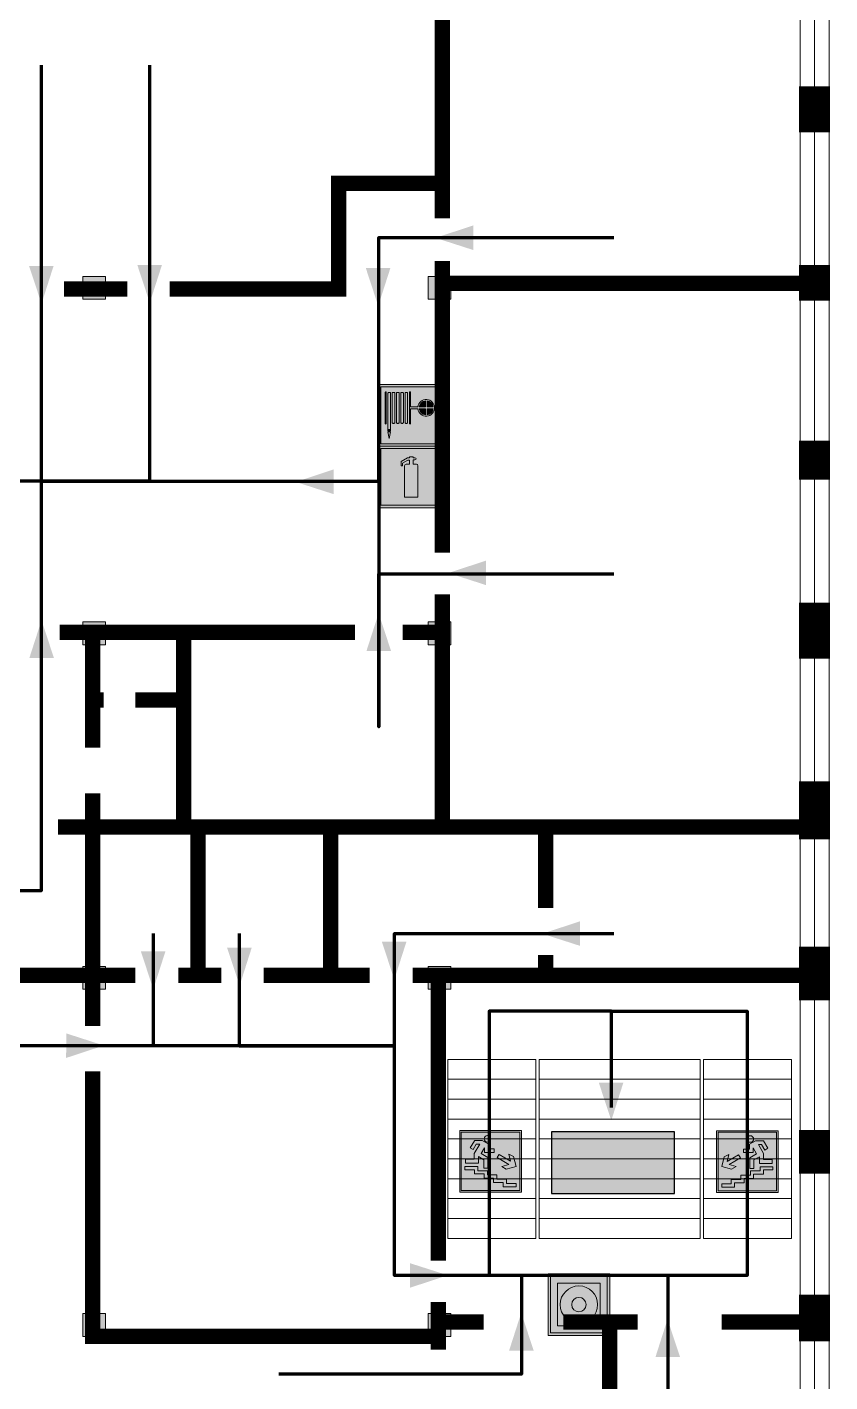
# Model space of a CAD drawing. Header units: millimetres. Extents: x 13810 to 67229, y 12374 to 21950.
# Drawn here: x 25675.9 to 25769.8, y 14251.6 to 14409.9 of the extents above; entities that cross this region are included whole.
import ezdxf

# ---------------------------------------------------------------- set-up
doc = ezdxf.new("R2010")
doc.units = ezdxf.units.MM
doc.layers.add('План_Штампы', color=7, linetype='Continuous')

# ---------------------------------------------------------------- blocks, each defined once
blk = doc.blocks.new('A$C54414219')
at = {"true_color": 0xffffff}
h = blk.add_hatch(color=7, dxfattribs=at)
h.paths.add_polyline_path([(2.39, -9.45), (2.39, -18.3), (11.23, -18.3), (11.23, -9.45)], flags=0)
h.paths.add_polyline_path([(10.71, -13.87, -1), (2.92, -13.87, -1)], flags=0)
h.paths.add_polyline_path([(8.3, -13.87, -1), (5.33, -13.87, -1)], flags=0)
h.paths.add_polyline_path([(0.41, -7.47), (0.41, -20.27), (13.21, -20.27), (13.21, -7.47)])
h.paths.add_polyline_path([(0.92, -19.77), (12.71, -19.77), (12.71, -7.98), (0.92, -7.98)], flags=16)
h.paths.add_polyline_path([(11.23, -9.45), (11.23, -18.3), (2.39, -18.3), (2.39, -9.45)], flags=0)
at = {"lineweight": 5}
h = blk.add_hatch(color=242, dxfattribs=at)
h.paths.add_polyline_path([(12.71, -7.98), (0.92, -7.98), (0.92, -19.77), (12.71, -19.77)])
h.paths.add_polyline_path([(11.23, -18.3), (2.39, -18.3), (2.39, -9.45), (11.23, -9.45)], flags=16)
h.paths.add_polyline_path([(10.71, -13.87, -1), (2.92, -13.87, -1)], flags=0)
h.paths.add_polyline_path([(8.3, -13.87, -1), (5.33, -13.87, -1)], flags=0)
at = {"true_color": 0xffffff}
h = blk.add_hatch(color=7, dxfattribs=at)
h.paths.add_polyline_path([(2.39, -9.45), (2.39, -18.3), (11.23, -18.3), (11.23, -9.45)])
h.paths.add_polyline_path([(10.71, -13.87, -1), (2.92, -13.87, -1)], flags=16)
h.paths.add_polyline_path([(8.3, -13.87, -1), (5.33, -13.87, -1)], flags=0)
at = {"lineweight": 5}
h = blk.add_hatch(color=242, dxfattribs=at)
h.paths.add_polyline_path([(2.92, -13.87, 1), (10.71, -13.87, 1)])
h.paths.add_polyline_path([(8.3, -13.87, -1), (5.33, -13.87, -1)], flags=16)
at = {"color": 242, "lineweight": 5}
for p, q in [((0.41, -20.27), (0.41, -7.47)), ((0.41, -7.47), (13.21, -7.47)), ((0.41, -7.47), (13.21, -7.47)), ((13.21, -20.27), (13.21, -7.47)), ((0.41, -20.27), (13.21, -20.27))]:
    blk.add_line(p, q, dxfattribs=at)
for points in [[(0.92, -7.98), (12.71, -7.98), (12.71, -19.77), (0.92, -19.77)], [(2.39, -9.45), (11.23, -9.45), (11.23, -18.3), (2.39, -18.3)]]:
    blk.add_lwpolyline(points, close=True, dxfattribs=at)
for radius in [3.89, 1.49]:
    blk.add_circle((6.81, -13.87), radius, dxfattribs=at)
blk = doc.blocks.new('A$C7B4425F7')
at = {"true_color": 0xffffff}
blk.add_hatch(color=7, dxfattribs=at).paths.add_polyline_path([(0, 0), (-16, 0), (-16, -8), (0, -8)])
h = blk.add_hatch(color=126)
h.paths.add_polyline_path([(-0.2, -0.2), (-15.8, -0.2), (-15.8, -7.8), (-0.2, -7.8)])
h.paths.add_polyline_path([(-11.76, -2.03), (-11.76, -3.66), (-11.17, -3.66, -0.568275), (-11.17, -6.18), (-12.58, -6.18), (-12.58, -2.03)], flags=16)
h.paths.add_polyline_path([(-13.33, -4.12, -0.495768), (-13.59, -6.18), (-15.03, -6.18), (-15.03, -2.03), (-13.59, -2.03, -0.487973)], flags=16)
h.paths.add_polyline_path([(-10.25, -2.03), (-9.48, -2.03), (-9.48, -6.18), (-10.25, -6.18)], flags=16)
h.paths.add_polyline_path([(-13.84, -3.69), (-14.24, -3.69), (-14.24, -3.03), (-13.9, -3.03, -0.692621)], flags=0)
h.paths.add_polyline_path([(-9.15, -2.03), (-8.4, -2.03), (-8.04, -3.07), (-7.68, -2.03), (-6.93, -2.03), (-7.64, -4.1), (-6.93, -6.18), (-7.68, -6.18), (-8.04, -5.14), (-8.4, -6.18), (-9.15, -6.18), (-8.44, -4.1)], flags=16)
h.paths.add_polyline_path([(-11.76, -4.46), (-11.42, -4.46, -0.692621), (-11.36, -5.12), (-11.76, -5.12)], flags=0)
h.paths.add_polyline_path([(-13.9, -5.2), (-14.24, -5.2), (-14.24, -4.55), (-13.84, -4.55, -0.708038)], flags=0)
edge = h.paths.add_edge_path(flags=16)
edge.add_ellipse((-5.51, -4.08), major_axis=(0, 2.05), ratio=0.586184, start_angle=0, end_angle=360)
edge = h.paths.add_edge_path(flags=0)
edge.add_ellipse((-5.51, -4.08), major_axis=(0, 1.14), ratio=0.454828, start_angle=0, end_angle=360)
h.paths.add_polyline_path([(-4.13, -4.96, 0.377264), (-3.48, -4.52, 0.0555), (-3.16, -2.03), (-1.66, -2.03), (-1.66, -4.96), (-0.96, -4.96), (-0.96, -7.01), (-1.75, -7.01), (-1.75, -6.18), (-3.3, -6.18), (-3.3, -7.02), (-4.13, -7.02)], flags=16)
h.paths.add_polyline_path([(-2.73, -2.91), (-2.28, -2.91), (-2.28, -4.96), (-3.05, -4.96, 0.079136)], flags=0)
at = {"color": 126}
blk.add_lwpolyline([(-16, -8), (0, -8), (0, 0), (-16, 0)], close=True, dxfattribs=at)
blk = doc.blocks.new('A$C3AD82952')
at = {"true_color": 0xf5f5ff}
h = blk.add_hatch(color=7, dxfattribs=at)
h.dxf.hatch_style = 1
h.paths.add_polyline_path([(8.21, 8.73, 0.414214), (7.89, 9.05), (7.22, 9.05), (7.22, 9.92), (7.59, 9.92, 1), (7.57, 10.36), (7.22, 10.36), (7.22, 10.6), (6.43, 10.6), (6.43, 10.36), (6.01, 10.36), (4.74, 9.59), (4.74, 8.69), (4.98, 8.73), (4.98, 9.26), (6.12, 9.91), (6.43, 9.91), (6.43, 9.05), (5.76, 9.05, 0.414214), (5.44, 8.73), (5.44, 2.2), (8.21, 2.2)], flags=0)
h.paths.add_polyline_path([(12.8, 12.8), (0, 12.8), (0, 0), (12.8, 0)])
h.paths.add_polyline_path([(0.51, 12.29), (12.29, 12.29), (12.29, 0.51), (0.51, 0.51)], flags=16)
h.paths.add_polyline_path([(4.74, 9.59), (6.01, 10.36), (6.43, 10.36), (6.43, 10.6), (7.22, 10.6), (7.22, 10.36), (7.59, 10.36, -0.94586), (7.59, 9.92), (7.22, 9.92), (7.22, 9.05), (7.89, 9.05, -0.414214), (8.21, 8.73), (8.21, 2.2), (5.44, 2.2), (5.44, 8.73, -0.414214), (5.76, 9.05), (6.43, 9.05), (6.43, 9.91), (6.12, 9.91), (4.98, 9.26), (4.98, 8.73), (4.74, 8.69)], flags=0)
h = blk.add_hatch(color=242)
h.dxf.hatch_style = 1
h.paths.add_polyline_path([(12.29, 12.29), (0.51, 12.29), (0.51, 0.51), (12.29, 0.51)])
h.paths.add_polyline_path([(4.74, 8.69), (4.74, 9.59), (6.01, 10.36), (6.43, 10.36), (6.43, 10.6), (7.22, 10.6), (7.22, 10.36), (7.59, 10.36, -0.94586), (7.59, 9.92), (7.22, 9.92), (7.22, 9.05), (7.89, 9.05, -0.414214), (8.21, 8.73), (8.21, 2.2), (5.44, 2.2), (5.44, 8.73, -0.414214), (5.76, 9.05), (6.43, 9.05), (6.43, 9.91), (6.12, 9.91), (4.98, 9.26), (4.98, 8.73)], flags=16)
h = blk.add_hatch(color=7, dxfattribs=at)
h.dxf.hatch_style = 1
h.paths.add_polyline_path([(8.21, 8.73, 0.414214), (7.89, 9.05), (7.22, 9.05), (7.22, 9.92), (7.59, 9.92, 1), (7.57, 10.36), (7.22, 10.36), (7.22, 10.6), (6.43, 10.6), (6.43, 10.36), (6.01, 10.36), (4.74, 9.59), (4.74, 8.69), (4.98, 8.73), (4.98, 9.26), (6.12, 9.91), (6.43, 9.91), (6.43, 9.05), (5.76, 9.05, 0.414214), (5.44, 8.73), (5.44, 2.2), (8.21, 2.2)])
at = {"color": 242, "lineweight": 5}
for p, q in [((0, 0), (0, 12.8)), ((0, 12.8), (12.8, 12.8)), ((12.8, 0), (12.8, 12.8)), ((6.01, 10.36), (4.74, 9.59)), ((4.74, 9.59), (4.74, 8.69)), ((4.74, 8.69), (4.98, 8.73)), ((4.98, 9.26), (6.12, 9.91)), ((4.98, 8.73), (4.98, 9.26)), ((5.44, 2.2), (5.44, 8.73)), ((5.76, 9.05), (6.43, 9.05)), ((6.01, 10.36), (6.43, 10.36)), ((6.12, 9.91), (6.43, 9.91)), ((7.22, 10.6), (6.43, 10.6)), ((6.43, 10.6), (6.43, 10.36)), ((6.43, 9.91), (6.43, 9.05)), ((7.22, 10.36), (7.22, 10.6)), ((7.59, 10.36), (7.22, 10.36)), ((7.22, 9.05), (7.22, 9.92)), ((7.59, 9.92), (7.22, 9.92)), ((7.89, 9.05), (7.22, 9.05)), ((8.21, 2.2), (8.21, 8.73)), ((0, 0), (12.8, 0)), ((5.44, 2.2), (8.21, 2.2))]:
    blk.add_line(p, q, dxfattribs=at)
blk.add_lwpolyline([(0.51, 12.29), (12.29, 12.29), (12.29, 0.51), (0.51, 0.51)], close=True, dxfattribs=at)
for centre, radius, start, end in [((5.76, 8.73), 0.32, 90, 180), ((7.58, 10.14), 0.223, 273.1875, 86.8125), ((7.89, 8.73), 0.32, 0, 90)]:
    blk.add_arc(centre, radius, start, end, dxfattribs=at)
blk = doc.blocks.new('A$C37112FD5')
at = {"true_color": 0xf5f5ff}
h = blk.add_hatch(color=7, dxfattribs=at)
h.dxf.hatch_style = 1
h.paths.add_polyline_path([(12.8, -7.4), (0, -7.4), (0, -20.2), (12.8, -20.2)])
h.paths.add_polyline_path([(12.29, -7.91), (12.29, -19.69), (0.51, -19.69), (0.51, -7.91)], flags=16)
h.paths.add_polyline_path([(4.98, -9.04, -0.42597), (5.17, -9.22), (5.17, -12.25), (5.17, -15.29, -0.432244), (4.98, -15.47), (4.83, -15.47, -0.42597), (4.64, -15.29), (4.64, -12.25), (4.64, -9.22, -0.432244), (4.83, -9.04)], flags=0)
h.paths.add_polyline_path([(4.28, -9.22), (4.28, -12.25), (4.28, -15.29, -0.432244), (4.09, -15.47), (3.94, -15.47, -0.42597), (3.75, -15.29), (3.75, -12.25), (3.75, -9.22, -0.432244), (3.94, -9.04), (4.09, -9.04, -0.42597)], flags=0)
h.paths.add_polyline_path([(5.72, -9.04), (5.87, -9.04, -0.42597), (6.06, -9.22), (6.06, -12.25), (6.06, -15.29, -0.432244), (5.87, -15.47), (5.72, -15.47, -0.42597), (5.53, -15.29), (5.53, -12.25), (5.53, -9.22, -0.432244)], flags=0)
h.paths.add_polyline_path([(6.42, -8.9), (6.5, -8.9, -0.42597), (6.69, -9.08), (6.69, -12.03), (8.21, -12.03, -15.824349), (8.21, -12.47), (6.69, -12.47), (6.69, -15.42, -0.432244), (6.5, -15.6), (6.42, -15.6)], flags=0)
h.paths.add_polyline_path([(3.39, -9.22), (3.39, -12.25), (3.39, -15.29, -0.432244), (3.2, -15.47), (3.05, -15.47, -0.42597), (2.85, -15.29), (2.85, -12.25), (2.85, -9.22, -0.432244), (3.05, -9.04), (3.2, -9.04, -0.42597)], flags=0)
h.paths.add_polyline_path([(2.5, -9.22), (2.5, -16.71), (1.96, -16.71), (1.96, -9.22, -0.432244), (2.15, -9.04), (2.31, -9.04, -0.42597)], flags=0)
h.paths.add_polyline_path([(1.61, -8.9), (1.61, -15.6), (1.57, -15.6, -0.42597), (1.37, -15.42), (1.37, -12.03), (1.37, -9.09, -0.432244), (1.57, -8.9)], flags=0)
h.paths.add_polyline_path([(9.76, -10.81), (9.76, -12.03), (8.49, -12.03, -0.336371)], flags=0)
h.paths.add_polyline_path([(8.49, -12.47), (9.76, -12.47), (9.76, -13.7, -0.336371)], flags=0)
h.paths.add_polyline_path([(10.11, -10.81, -0.336371), (11.38, -12.03), (10.11, -12.03)], flags=0)
h.paths.add_polyline_path([(10.11, -12.47), (11.38, -12.47, -0.336371), (10.11, -13.7)], flags=0)
h.paths.add_polyline_path([(2.5, -16.84), (2.5, -17.05), (1.97, -17.05), (1.97, -16.84)], flags=0)
h.paths.add_polyline_path([(2.5, -17.24, -0.033778), (2.24, -18.6, -0.033778), (1.97, -17.24)], flags=0)
h = blk.add_hatch(color=242)
h.dxf.hatch_style = 1
h.paths.add_polyline_path([(12.29, -7.91), (0.51, -7.91), (0.51, -19.69), (12.29, -19.69)])
h.paths.add_polyline_path([(6.42, -15.6), (6.42, -8.9), (6.5, -8.9, -0.42597), (6.69, -9.08), (6.69, -12.03), (8.21, -12.03, -15.824349), (8.21, -12.47), (6.69, -12.47), (6.69, -15.42, -0.432244), (6.5, -15.6)], flags=16)
h.paths.add_polyline_path([(5.87, -15.47), (5.72, -15.47, -0.42597), (5.53, -15.29), (5.53, -12.25), (5.53, -9.22, -0.432244), (5.72, -9.04), (5.87, -9.04, -0.42597), (6.06, -9.22), (6.06, -12.25), (6.06, -15.29, -0.432244)], flags=16)
h.paths.add_polyline_path([(4.98, -15.47), (4.83, -15.47, -0.42597), (4.64, -15.29), (4.64, -12.25), (4.64, -9.22, -0.432244), (4.83, -9.04), (4.98, -9.04, -0.42597), (5.17, -9.22), (5.17, -12.25), (5.17, -15.29, -0.432244)], flags=16)
h.paths.add_polyline_path([(4.09, -15.47), (3.94, -15.47, -0.42597), (3.75, -15.29), (3.75, -12.25), (3.75, -9.22, -0.432244), (3.94, -9.04), (4.09, -9.04, -0.42597), (4.28, -9.22), (4.28, -12.25), (4.28, -15.29, -0.432244)], flags=16)
h.paths.add_polyline_path([(3.2, -15.47), (3.05, -15.47, -0.42597), (2.85, -15.29), (2.85, -12.25), (2.85, -9.22, -0.432244), (3.05, -9.04), (3.2, -9.04, -0.42597), (3.39, -9.22), (3.39, -12.25), (3.39, -15.29, -0.432244)], flags=16)
h.paths.add_polyline_path([(2.5, -17.05), (1.97, -17.05), (1.97, -16.84), (2.5, -16.84)], flags=16)
h.paths.add_polyline_path([(2.5, -17.24, -0.033778), (2.24, -18.6, -0.033778), (1.97, -17.24)], flags=16)
h.paths.add_polyline_path([(2.5, -16.71), (1.96, -16.71), (1.96, -9.22, -0.432244), (2.15, -9.04), (2.31, -9.04, -0.42597), (2.5, -9.22)], flags=16)
h.paths.add_polyline_path([(1.61, -15.6), (1.57, -15.6, -0.42597), (1.37, -15.42), (1.37, -12.03), (1.37, -9.09, -0.432244), (1.57, -8.9), (1.61, -8.9)], flags=16)
h.paths.add_polyline_path([(8.49, -12.47), (9.76, -12.47), (9.76, -13.7, -0.336371)], flags=0)
h.paths.add_polyline_path([(10.11, -13.7), (10.11, -12.47), (11.38, -12.47, -0.336371)], flags=0)
h.paths.add_polyline_path([(8.49, -12.03, -0.336371), (9.76, -10.81), (9.76, -12.03)], flags=0)
h.paths.add_polyline_path([(10.11, -12.03), (10.11, -10.81, -0.336371), (11.38, -12.03)], flags=0)
h = blk.add_hatch(color=7, dxfattribs=at)
h.dxf.hatch_style = 1
h.paths.add_polyline_path([(1.61, -8.9), (1.57, -8.9, 0.432244), (1.37, -9.09), (1.37, -12.03), (1.37, -15.42, 0.42597), (1.57, -15.6), (1.61, -15.6)])
h.paths.add_polyline_path([(2.5, -9.22, 0.42597), (2.31, -9.04), (2.15, -9.04, 0.432244), (1.96, -9.22), (1.96, -16.71), (2.5, -16.71)])
h.paths.add_polyline_path([(2.5, -16.84), (1.97, -16.84), (1.97, -17.05), (2.5, -17.05)])
h.paths.add_polyline_path([(2.5, -17.24), (1.97, -17.24, 0.033778), (2.24, -18.6, 0.033778)])
h.paths.add_polyline_path([(3.39, -12.25), (3.39, -9.22, 0.42597), (3.2, -9.04), (3.05, -9.04, 0.432244), (2.85, -9.22), (2.85, -12.25), (2.85, -15.29, 0.42597), (3.05, -15.47), (3.2, -15.47, 0.432244), (3.39, -15.29)])
h.paths.add_polyline_path([(4.28, -12.25), (4.28, -9.22, 0.42597), (4.09, -9.04), (3.94, -9.04, 0.432244), (3.75, -9.22), (3.75, -12.25), (3.75, -15.29, 0.42597), (3.94, -15.47), (4.09, -15.47, 0.432244), (4.28, -15.29)])
h.paths.add_polyline_path([(5.17, -12.25), (5.17, -9.22, 0.42597), (4.98, -9.04), (4.83, -9.04, 0.432244), (4.64, -9.22), (4.64, -12.25), (4.64, -15.29, 0.42597), (4.83, -15.47), (4.98, -15.47, 0.432244), (5.17, -15.29)])
h.paths.add_polyline_path([(6.06, -12.25), (6.06, -9.22, 0.42597), (5.87, -9.04), (5.72, -9.04, 0.432244), (5.53, -9.22), (5.53, -12.25), (5.53, -15.29, 0.42597), (5.72, -15.47), (5.87, -15.47, 0.432244), (6.06, -15.29)])
h.paths.add_polyline_path([(6.69, -12.47), (8.21, -12.47, 15.824349), (8.21, -12.03), (6.69, -12.03), (6.69, -9.08, 0.42597), (6.5, -8.9), (6.42, -8.9), (6.42, -15.6), (6.5, -15.6, 0.432244), (6.69, -15.42)])
h.paths.add_polyline_path([(8.49, -12.47), (9.76, -12.47), (9.76, -13.7, -0.336371)], flags=16)
h.paths.add_polyline_path([(8.49, -12.03, -0.336371), (9.76, -10.81), (9.76, -12.03)], flags=16)
h.paths.add_polyline_path([(10.11, -12.47), (11.38, -12.47, -0.336371), (10.11, -13.7)], flags=16)
h.paths.add_polyline_path([(10.11, -12.03), (10.11, -10.81, -0.336371), (11.38, -12.03)], flags=16)
h = blk.add_hatch(color=242)
h.dxf.hatch_style = 1
h.paths.add_polyline_path([(9.76, -10.81, 0.336371), (8.49, -12.03), (9.76, -12.03)])
h.paths.add_polyline_path([(10.11, -10.81), (10.11, -12.03), (11.38, -12.03, 0.336371)])
h.paths.add_polyline_path([(11.38, -12.47), (10.11, -12.47), (10.11, -13.7, 0.336371)])
h.paths.add_polyline_path([(9.76, -12.47), (8.49, -12.47, 0.336371), (9.76, -13.7)])
at = {"color": 242, "lineweight": 5}
for p, q in [((0, -20.2), (0, -7.4)), ((0, -7.4), (12.8, -7.4)), ((12.8, -20.2), (12.8, -7.4)), ((1.37, -12.03), (1.37, -9.08)), ((1.57, -8.9), (1.61, -8.9)), ((1.61, -8.9), (1.61, -15.6)), ((1.96, -16.71), (1.96, -9.22)), ((2.15, -9.04), (2.31, -9.04)), ((2.5, -16.71), (2.5, -9.22)), ((2.85, -12.25), (2.85, -9.22)), ((3.05, -9.04), (3.2, -9.04)), ((3.39, -12.25), (3.39, -9.22)), ((3.75, -12.25), (3.75, -9.22)), ((3.94, -9.04), (4.09, -9.04)), ((4.28, -12.25), (4.28, -9.22)), ((4.64, -12.25), (4.64, -9.22)), ((4.83, -9.04), (4.98, -9.04)), ((5.17, -12.25), (5.17, -9.22)), ((5.53, -12.25), (5.53, -9.22)), ((5.72, -9.04), (5.87, -9.04)), ((6.06, -12.25), (6.06, -9.22)), ((6.42, -8.9), (6.42, -15.6)), ((6.5, -8.9), (6.42, -8.9)), ((6.69, -12.03), (6.69, -9.08)), ((9.76, -10.81), (9.76, -12.03)), ((10.11, -10.81), (10.11, -12.03)), ((1.37, -12.03), (1.37, -15.42)), ((2.85, -12.25), (2.85, -15.29)), ((3.39, -12.25), (3.39, -15.29)), ((3.75, -12.25), (3.75, -15.29)), ((4.28, -12.25), (4.28, -15.29)), ((4.64, -12.25), (4.64, -15.29)), ((5.17, -12.25), (5.17, -15.29)), ((5.53, -12.25), (5.53, -15.29)), ((6.06, -12.25), (6.06, -15.29)), ((8.21, -12.03), (6.69, -12.03)), ((8.21, -12.47), (6.69, -12.47)), ((6.69, -12.47), (6.69, -15.42)), ((9.76, -12.03), (8.49, -12.03)), ((9.76, -12.47), (8.49, -12.47)), ((9.76, -12.47), (9.76, -13.7)), ((11.38, -12.03), (10.11, -12.03)), ((11.38, -12.47), (10.11, -12.47)), ((10.11, -12.47), (10.11, -13.7)), ((1.57, -15.6), (1.61, -15.6)), ((1.96, -16.71), (2.5, -16.71)), ((1.97, -16.84), (2.5, -16.84)), ((1.97, -17.05), (1.97, -16.84)), ((2.5, -16.84), (2.5, -17.05)), ((3.05, -15.47), (3.2, -15.47)), ((3.94, -15.47), (4.09, -15.47)), ((4.83, -15.47), (4.98, -15.47)), ((5.72, -15.47), (5.87, -15.47)), ((6.42, -15.6), (6.5, -15.6)), ((2.5, -17.05), (1.97, -17.05)), ((1.97, -17.24), (2.5, -17.24)), ((0, -20.2), (12.8, -20.2))]:
    blk.add_line(p, q, dxfattribs=at)
blk.add_lwpolyline([(0.51, -7.91), (12.29, -7.91), (12.29, -19.69), (0.51, -19.69)], close=True, dxfattribs=at)
for centre, radius, start, end in [((1.56, -9.09), 0.182, 87.1027, 180.6071), ((2.15, -9.22), 0.182, 87.1027, 180.6071), ((2.32, -9.22), 0.182, 359.3929, 92.8973), ((3.04, -9.22), 0.182, 87.1027, 180.6071), ((3.21, -9.22), 0.182, 359.3929, 92.8973), ((3.93, -9.22), 0.182, 87.1027, 180.6071), ((4.1, -9.22), 0.182, 359.3929, 92.8973), ((4.82, -9.22), 0.182, 87.1027, 180.6071), ((4.99, -9.22), 0.182, 359.3929, 92.8973), ((5.71, -9.22), 0.182, 87.1027, 180.6071), ((5.88, -9.22), 0.182, 359.3929, 92.8973), ((6.51, -9.09), 0.182, 359.3929, 92.8973), ((9.93, -12.25), 1.74, 187.2319, 172.7681), ((9.93, -12.25), 1.46, 96.9927, 171.3585), ((9.93, -12.25), 1.46, 8.6415, 83.0073), ((9.93, -12.25), 1.46, 188.6415, 263.0073), ((9.93, -12.25), 1.46, 276.9927, 351.3585), ((1.56, -15.42), 0.182, 179.3929, 272.8973), ((3.04, -15.29), 0.182, 179.3929, 272.8973), ((3.21, -15.29), 0.182, 267.1027, 0.6071), ((3.93, -15.29), 0.182, 179.3929, 272.8973), ((4.1, -15.29), 0.182, 267.1027, 0.6071), ((4.82, -15.29), 0.182, 179.3929, 272.8973), ((4.99, -15.29), 0.182, 267.1027, 0.6071), ((5.71, -15.29), 0.182, 179.3929, 272.8973), ((5.88, -15.29), 0.182, 267.1027, 0.6071), ((6.51, -15.42), 0.182, 267.1027, 0.6071), ((12.17, -15.98), 10.27, 187.041, 194.7793), ((-7.7, -15.98), 10.27, 345.2207, 352.959)]:
    blk.add_arc(centre, radius, start, end, dxfattribs=at)
blk = doc.blocks.new('вниз')
at = {"lineweight": 0, "true_color": 0xffffff}
h = blk.add_hatch(color=7, dxfattribs=at)
h.dxf.hatch_style = 1
h.paths.add_polyline_path([(40994.51, -4472.22), (40986.51, -4472.22), (40986.51, -4480.22), (40994.51, -4480.22)])
h.paths.add_polyline_path([(40994.31, -4472.42), (40994.31, -4480.01), (40986.71, -4480.01), (40986.71, -4472.42)], flags=16)
h.paths.add_polyline_path([(40988.43, -4473.53), (40989.43, -4473.53), (40990.19, -4473.96), (40990.19, -4474.6), (40991, -4474.6), (40991, -4475.06), (40989.73, -4475.06), (40989.73, -4474.46), (40989.3, -4475.18), (40990.17, -4475.7), (40990.17, -4477.11), (40989.63, -4477.11), (40989.63, -4476.01), (40988.94, -4475.59), (40988.94, -4476.46), (40988.94, -4476.46), (40987.47, -4476.46), (40987.26, -4476.46), (40987.26, -4475.92), (40988.4, -4475.92), (40988.4, -4475.2), (40989.1, -4473.99), (40988.66, -4473.99), (40988.24, -4474.7), (40987.86, -4474.47), (40988.41, -4473.56)], flags=0)
h.paths.add_polyline_path([(40990.55, -4473.29, -1), (40989.69, -4473.29, -1)], flags=0)
h.paths.add_polyline_path([(40988.85, -4476.89), (40988.85, -4477.43), (40990.1, -4477.43), (40990.1, -4477.99), (40991.34, -4477.99), (40991.34, -4478.54), (40992.59, -4478.54), (40992.59, -4479.09), (40993.83, -4479.09), (40993.83, -4479.52), (40992.17, -4479.52), (40992.17, -4478.97), (40990.91, -4478.97), (40990.91, -4478.41), (40989.68, -4478.41), (40989.68, -4477.86), (40988.43, -4477.86), (40988.43, -4477.31), (40987.6, -4477.31), (40987.18, -4477.31), (40987.18, -4476.89)], flags=0)
h.paths.add_polyline_path([(40991.61, -4475.33), (40993.12, -4476.2), (40992.9, -4475.27), (40993.48, -4475.6), (40993.83, -4476.88), (40992.56, -4477.22), (40991.97, -4476.88), (40992.9, -4476.61), (40991.38, -4475.74), (40991.58, -4475.39)], flags=0)
h.paths.add_polyline_path([(40990.19, -4473.96), (40989.43, -4473.53), (40988.43, -4473.53), (40988.41, -4473.56), (40987.86, -4474.47), (40988.24, -4474.7), (40988.66, -4473.99), (40989.1, -4473.99), (40988.4, -4475.2), (40988.4, -4475.92), (40987.26, -4475.92), (40987.26, -4476.46), (40987.47, -4476.46), (40988.94, -4476.46), (40988.94, -4476.27), (40988.94, -4475.59), (40989.63, -4476.01), (40989.63, -4477.11), (40990.17, -4477.11), (40990.17, -4475.7), (40989.3, -4475.18), (40989.73, -4474.46), (40989.73, -4475.06), (40991, -4475.06), (40991, -4474.6), (40990.19, -4474.6)], flags=0)
h.paths.add_polyline_path([(40990.55, -4473.29, 1), (40989.69, -4473.29, 1)], flags=0)
h.paths.add_polyline_path([(40991.61, -4475.33), (40991.58, -4475.39), (40991.38, -4475.74), (40992.9, -4476.61), (40991.97, -4476.88), (40992.56, -4477.22), (40993.83, -4476.88), (40993.48, -4475.6), (40992.9, -4475.27), (40993.12, -4476.2)], flags=0)
h.paths.add_polyline_path([(40990.1, -4477.43), (40988.85, -4477.43), (40988.85, -4476.89), (40987.18, -4476.89), (40987.18, -4477.31), (40987.6, -4477.31), (40988.43, -4477.31), (40988.43, -4477.86), (40989.68, -4477.86), (40989.68, -4478.41), (40990.91, -4478.41), (40990.91, -4478.97), (40992.17, -4478.97), (40992.17, -4479.52), (40993.83, -4479.52), (40993.83, -4479.09), (40992.59, -4479.09), (40992.59, -4478.54), (40991.34, -4478.54), (40991.34, -4477.99), (40990.1, -4477.99)], flags=0)
at = {"lineweight": 0}
h = blk.add_hatch(color=126, dxfattribs=at)
h.dxf.hatch_style = 1
h.paths.add_polyline_path([(40994.31, -4472.42), (40986.71, -4472.42), (40986.71, -4480.01), (40994.31, -4480.01)])
h.paths.add_polyline_path([(40988.43, -4473.53), (40989.43, -4473.53), (40990.19, -4473.96), (40990.19, -4474.6), (40991, -4474.6), (40991, -4475.06), (40989.73, -4475.06), (40989.73, -4474.46), (40989.3, -4475.18), (40990.17, -4475.7), (40990.17, -4477.11), (40989.63, -4477.11), (40989.63, -4476.01), (40988.94, -4475.59), (40988.94, -4476.46), (40988.94, -4476.46), (40987.47, -4476.46), (40987.26, -4476.46), (40987.26, -4475.92), (40988.4, -4475.92), (40988.4, -4475.2), (40989.1, -4473.99), (40988.66, -4473.99), (40988.24, -4474.7), (40987.86, -4474.47), (40988.41, -4473.56)], flags=16)
h.paths.add_polyline_path([(40990.55, -4473.29, -1), (40989.69, -4473.29, -1)], flags=16)
h.paths.add_polyline_path([(40988.85, -4476.89), (40988.85, -4477.43), (40990.1, -4477.43), (40990.1, -4477.99), (40991.34, -4477.99), (40991.34, -4478.54), (40992.59, -4478.54), (40992.59, -4479.09), (40993.83, -4479.09), (40993.83, -4479.52), (40992.17, -4479.52), (40992.17, -4478.97), (40990.91, -4478.97), (40990.91, -4478.41), (40989.68, -4478.41), (40989.68, -4477.86), (40988.43, -4477.86), (40988.43, -4477.31), (40987.6, -4477.31), (40987.18, -4477.31), (40987.18, -4476.89)], flags=16)
h.paths.add_polyline_path([(40991.61, -4475.33), (40993.12, -4476.2), (40992.9, -4475.27), (40993.48, -4475.6), (40993.83, -4476.88), (40992.56, -4477.22), (40991.97, -4476.88), (40992.9, -4476.61), (40991.38, -4475.74), (40991.58, -4475.39)], flags=16)
at = {"lineweight": 0, "true_color": 0xffffff}
h = blk.add_hatch(color=7, dxfattribs=at)
h.dxf.hatch_style = 1
h.paths.add_polyline_path([(40989.73, -4474.46), (40989.73, -4475.06), (40991, -4475.06), (40991, -4474.6), (40990.19, -4474.6), (40990.19, -4473.96), (40989.43, -4473.53), (40988.43, -4473.53), (40988.41, -4473.56), (40987.86, -4474.47), (40988.24, -4474.7), (40988.66, -4473.99), (40989.1, -4473.99), (40988.4, -4475.2), (40988.4, -4475.92), (40987.26, -4475.92), (40987.26, -4476.46), (40987.47, -4476.46), (40988.94, -4476.46), (40988.94, -4475.59), (40989.63, -4476.01), (40989.63, -4477.11), (40990.17, -4477.11), (40990.17, -4475.7), (40989.3, -4475.18)])
h.paths.add_polyline_path([(40989.69, -4473.29, 1), (40990.55, -4473.29, 1)])
h.paths.add_polyline_path([(40991.61, -4475.33), (40991.58, -4475.39), (40991.38, -4475.74), (40992.9, -4476.61), (40991.97, -4476.88), (40992.56, -4477.22), (40993.83, -4476.88), (40993.48, -4475.6), (40992.9, -4475.27), (40993.12, -4476.2)])
h.paths.add_polyline_path([(40990.1, -4477.43), (40988.85, -4477.43), (40988.85, -4476.89), (40987.18, -4476.89), (40987.18, -4477.31), (40987.6, -4477.31), (40988.43, -4477.31), (40988.43, -4477.86), (40989.68, -4477.86), (40989.68, -4478.41), (40990.91, -4478.41), (40990.91, -4478.97), (40992.17, -4478.97), (40992.17, -4479.52), (40993.83, -4479.52), (40993.83, -4479.09), (40992.59, -4479.09), (40992.59, -4478.54), (40991.34, -4478.54), (40991.34, -4477.99), (40990.1, -4477.99)])
at = {"color": 126, "lineweight": 0}
for points in [[(40986.51, -4472.22), (40994.51, -4472.22), (40994.51, -4480.22), (40986.51, -4480.22)], [(40986.71, -4472.42), (40994.31, -4472.42), (40994.31, -4480.01), (40986.71, -4480.01)]]:
    blk.add_lwpolyline(points, close=True, dxfattribs=at)
for points in [[(40987.47, -4476.46), (40987.26, -4476.46), (40987.26, -4475.92), (40988.4, -4475.92), (40988.4, -4475.2), (40989.1, -4473.99), (40988.66, -4473.99), (40988.24, -4474.7), (40987.86, -4474.47), (40988.41, -4473.56), (40988.43, -4473.53), (40989.43, -4473.53), (40990.19, -4473.96), (40990.19, -4474.6), (40991, -4474.6), (40991, -4475.06), (40989.73, -4475.06), (40989.73, -4474.46), (40989.3, -4475.18), (40990.17, -4475.7), (40990.17, -4477.11), (40989.63, -4477.11), (40989.63, -4476.01), (40988.94, -4475.59), (40988.94, -4476.46)], [(40991.58, -4475.39), (40991.38, -4475.74), (40992.9, -4476.61), (40991.97, -4476.88), (40992.56, -4477.22), (40993.83, -4476.88), (40993.48, -4475.6), (40992.9, -4475.27), (40993.12, -4476.2), (40991.61, -4475.33), (40991.58, -4475.39)], [(40987.6, -4477.31), (40987.18, -4477.31), (40987.18, -4476.89), (40988.85, -4476.89), (40988.85, -4477.43), (40990.1, -4477.43), (40990.1, -4477.99), (40991.34, -4477.99), (40991.34, -4478.54), (40992.59, -4478.54), (40992.59, -4479.09), (40993.83, -4479.09), (40993.83, -4479.52), (40992.17, -4479.52), (40992.17, -4478.97), (40990.91, -4478.97), (40990.91, -4478.41), (40989.68, -4478.41), (40989.68, -4477.86), (40988.43, -4477.86), (40988.43, -4477.31), (40987.6, -4477.31)], [(40987.47, -4476.46), (40988.94, -4476.46), (40988.94, -4476.27)]]:
    blk.add_lwpolyline(points, dxfattribs=at)
blk.add_circle((40990.12, -4473.29), 0.432, dxfattribs=at)
blk = doc.blocks.new('вниз 3')
at = {"lineweight": 0, "true_color": 0xffffff}
h = blk.add_hatch(color=7, dxfattribs=at)
h.dxf.hatch_style = 1
h.paths.add_polyline_path([(40997.5, -4475.69), (40997.25, -4475.28), (40995.76, -4476.15), (40995.97, -4475.23), (40995.39, -4475.56), (40995.05, -4476.83), (40996.33, -4477.17), (40996.91, -4476.83), (40996, -4476.55)], flags=0)
h.paths.add_polyline_path([(40999.81, -4473.95), (41000.22, -4473.95), (41000.64, -4474.67), (41001.03, -4474.43), (41000.46, -4473.49), (41000.42, -4473.49), (40999.43, -4473.49), (40998.68, -4473.92), (40998.68, -4474.57), (40997.88, -4474.57), (40997.88, -4475), (40999.14, -4475), (40999.14, -4474.43), (40999.14, -4474.38), (40999.59, -4475.15), (40998.72, -4475.67), (40998.72, -4477.06), (40999.24, -4477.06), (40999.24, -4475.96), (40999.95, -4475.56), (40999.95, -4476.43), (41001.61, -4476.43), (41001.61, -4475.88), (41000.47, -4475.88), (41000.47, -4475.12)], flags=0)
h.paths.add_polyline_path([(40999.2, -4473.24, 1), (40998.35, -4473.24, 1)], flags=0)
h.paths.add_polyline_path([(41000.46, -4477.26), (41001.69, -4477.26), (41001.69, -4476.84), (41000.03, -4476.84), (41000.03, -4477.39), (40998.78, -4477.39), (40998.78, -4477.95), (40997.53, -4477.95), (40997.53, -4478.5), (40996.29, -4478.5), (40996.29, -4479.06), (40995.05, -4479.06), (40995.05, -4479.48), (40995.29, -4479.48), (40996.72, -4479.48), (40996.72, -4478.92), (40997.97, -4478.92), (40997.97, -4478.36), (40999.2, -4478.36), (40999.2, -4477.81), (41000.46, -4477.81)], flags=0)
h.paths.add_polyline_path([(41002.37, -4472.17), (40994.37, -4472.17), (40994.37, -4480.17), (41002.37, -4480.17)])
h.paths.add_polyline_path([(41002.16, -4479.96), (40994.57, -4479.96), (40994.57, -4472.37), (41002.16, -4472.37)], flags=16)
h.paths.add_polyline_path([(41001.61, -4475.88), (41001.61, -4476.43), (40999.95, -4476.43), (40999.95, -4475.56), (40999.24, -4475.96), (40999.24, -4477.06), (40998.72, -4477.06), (40998.72, -4475.67), (40999.59, -4475.15), (40999.14, -4474.38), (40999.14, -4474.43), (40999.14, -4475), (40997.88, -4475), (40997.88, -4474.57), (40998.68, -4474.57), (40998.68, -4473.92), (40999.43, -4473.49), (41000.42, -4473.49), (41000.46, -4473.49), (41001.03, -4474.43), (41000.64, -4474.67), (41000.22, -4473.95), (40999.81, -4473.95), (41000.47, -4475.12), (41000.47, -4475.88)], flags=0)
h.paths.add_polyline_path([(41001.69, -4476.84), (41001.69, -4477.26), (41000.46, -4477.26), (41000.46, -4477.81), (40999.2, -4477.81), (40999.2, -4478.36), (40997.97, -4478.36), (40997.97, -4478.92), (40996.72, -4478.92), (40996.72, -4479.48), (40995.05, -4479.48), (40995.05, -4479.06), (40996.29, -4479.06), (40996.29, -4478.5), (40997.53, -4478.5), (40997.53, -4477.95), (40998.78, -4477.95), (40998.78, -4477.39), (41000.03, -4477.39), (41000.03, -4476.84)], flags=0)
h.paths.add_polyline_path([(40998.35, -4473.24, -1), (40999.2, -4473.24, -1)], flags=0)
h.paths.add_polyline_path([(40997.5, -4475.69), (40996, -4476.55), (40996.91, -4476.83), (40996.33, -4477.17), (40995.05, -4476.83), (40995.39, -4475.56), (40995.97, -4475.23), (40995.76, -4476.15), (40997.25, -4475.28)], flags=0)
at = {"lineweight": 0}
h = blk.add_hatch(color=126, dxfattribs=at)
h.dxf.hatch_style = 1
h.paths.add_polyline_path([(41002.16, -4472.37), (40994.57, -4472.37), (40994.57, -4479.96), (41002.16, -4479.96)])
h.paths.add_polyline_path([(40995.97, -4475.23), (40995.76, -4476.15), (40997.25, -4475.28), (40997.5, -4475.69), (40996, -4476.55), (40996.91, -4476.83), (40996.33, -4477.17), (40995.05, -4476.83), (40995.39, -4475.56)], flags=16)
h.paths.add_polyline_path([(40997.88, -4474.57), (40998.68, -4474.57), (40998.68, -4473.92), (40999.43, -4473.49), (41000.42, -4473.49), (41000.46, -4473.49), (41001.03, -4474.43), (41000.64, -4474.67), (41000.22, -4473.95), (40999.81, -4473.95), (41000.47, -4475.12), (41000.47, -4475.88), (41001.61, -4475.88), (41001.61, -4476.43), (40999.95, -4476.43), (40999.95, -4475.56), (40999.24, -4475.96), (40999.24, -4477.06), (40998.72, -4477.06), (40998.72, -4475.67), (40999.59, -4475.15), (40999.14, -4474.38), (40999.14, -4474.43), (40999.14, -4475), (40997.88, -4475)], flags=16)
h.paths.add_polyline_path([(40998.35, -4473.24, -1), (40999.2, -4473.24, -1)], flags=16)
h.paths.add_polyline_path([(40997.53, -4477.95), (40998.78, -4477.95), (40998.78, -4477.39), (41000.03, -4477.39), (41000.03, -4476.84), (41001.69, -4476.84), (41001.69, -4477.26), (41000.46, -4477.26), (41000.46, -4477.81), (40999.2, -4477.81), (40999.2, -4478.36), (40997.97, -4478.36), (40997.97, -4478.92), (40996.72, -4478.92), (40996.72, -4479.48), (40995.05, -4479.48), (40995.05, -4479.06), (40996.29, -4479.06), (40996.29, -4478.5), (40997.53, -4478.5)], flags=16)
at = {"lineweight": 0, "true_color": 0xffffff}
h = blk.add_hatch(color=7, dxfattribs=at)
h.dxf.hatch_style = 1
h.paths.add_polyline_path([(40999.2, -4473.24, 1), (40998.35, -4473.24, 1)])
h.paths.add_polyline_path([(40999.81, -4473.95), (41000.22, -4473.95), (41000.64, -4474.67), (41001.03, -4474.43), (41000.46, -4473.49), (41000.42, -4473.49), (40999.43, -4473.49), (40998.68, -4473.92), (40998.68, -4474.57), (40997.88, -4474.57), (40997.88, -4475), (40999.14, -4475), (40999.14, -4474.43), (40999.14, -4474.38), (40999.59, -4475.15), (40998.72, -4475.67), (40998.72, -4477.06), (40999.24, -4477.06), (40999.24, -4475.96), (40999.95, -4475.56), (40999.95, -4476.43), (41001.61, -4476.43), (41001.61, -4475.88), (41000.47, -4475.88), (41000.47, -4475.12)])
h.paths.add_polyline_path([(40999.2, -4477.81), (41000.46, -4477.81), (41000.46, -4477.26), (41001.69, -4477.26), (41001.69, -4476.84), (41000.03, -4476.84), (41000.03, -4477.39), (40998.78, -4477.39), (40998.78, -4477.95), (40997.53, -4477.95), (40997.53, -4478.5), (40996.29, -4478.5), (40996.29, -4479.06), (40995.05, -4479.06), (40995.05, -4479.48), (40995.29, -4479.48), (40996.72, -4479.48), (40996.72, -4478.92), (40997.97, -4478.92), (40997.97, -4478.36), (40999.2, -4478.36)])
h.paths.add_polyline_path([(40997.5, -4475.69), (40997.25, -4475.28), (40995.76, -4476.15), (40995.97, -4475.23), (40995.39, -4475.56), (40995.05, -4476.83), (40996.33, -4477.17), (40996.91, -4476.83), (40996, -4476.55)])
at = {"color": 126, "lineweight": 0}
for points in [[(40994.37, -4472.17), (41002.37, -4472.17), (41002.37, -4480.17), (40994.37, -4480.17)], [(40994.57, -4472.37), (41002.16, -4472.37), (41002.16, -4479.96), (40994.57, -4479.96)]]:
    blk.add_lwpolyline(points, close=True, dxfattribs=at)
for points in [[(40999.14, -4474.43), (40999.14, -4475), (40997.88, -4475), (40997.88, -4474.57), (40998.68, -4474.57), (40998.68, -4473.92), (40999.43, -4473.49), (41000.42, -4473.49), (41000.46, -4473.49), (41001.03, -4474.43), (41000.64, -4474.67), (41000.22, -4473.95), (40999.81, -4473.95), (41000.47, -4475.12), (41000.47, -4475.88), (41001.61, -4475.88), (41001.61, -4476.43), (40999.95, -4476.43), (40999.95, -4475.56), (40999.24, -4475.96), (40999.24, -4477.06), (40998.72, -4477.06), (40998.72, -4475.67), (40999.59, -4475.15), (40999.14, -4474.38), (40999.14, -4474.43)], [(40995.05, -4476.83), (40995.39, -4475.56), (40995.97, -4475.23), (40995.76, -4476.15), (40997.25, -4475.28), (40997.5, -4475.69), (40996, -4476.55), (40996.91, -4476.83), (40996.33, -4477.17), (40995.05, -4476.83)], [(40995.29, -4479.48), (40995.05, -4479.48), (40995.05, -4479.06), (40996.29, -4479.06), (40996.29, -4478.5), (40997.53, -4478.5), (40997.53, -4477.95), (40998.78, -4477.95), (40998.78, -4477.39), (41000.03, -4477.39), (41000.03, -4476.84), (41001.69, -4476.84), (41001.69, -4477.26), (41000.46, -4477.26), (41000.46, -4477.81), (40999.2, -4477.81), (40999.2, -4478.36), (40997.97, -4478.36), (40997.97, -4478.92), (40996.72, -4478.92), (40996.72, -4479.48), (40995.05, -4479.48)]]:
    blk.add_lwpolyline(points, dxfattribs=at)
blk.add_circle((40998.77, -4473.24), 0.426, dxfattribs=at)

msp = doc.modelspace()

# ---------------------------------------------------------------- hatches: boundary and pattern name
at = {"lineweight": 0}
h = msp.add_hatch(color=256, dxfattribs=at)
h.dxf.hatch_style = 1
h.paths.add_polyline_path([(25682.4, 14380.77), (25682.4, 14378.1), (25685.06, 14378.1), (25685.06, 14380.77)])
h = msp.add_hatch(color=256, dxfattribs=at)
h.dxf.hatch_style = 1
h.paths.add_polyline_path([(25722.79, 14380.77), (25722.79, 14378.1), (25725.46, 14378.1), (25725.46, 14380.77)])
h = msp.add_hatch(color=256, dxfattribs=at)
h.dxf.hatch_style = 1
h.paths.add_polyline_path([(25682.4, 14340.4), (25682.4, 14337.73), (25685.06, 14337.73), (25685.06, 14340.4)])
h = msp.add_hatch(color=256, dxfattribs=at)
h.dxf.hatch_style = 1
h.paths.add_polyline_path([(25722.79, 14340.4), (25722.79, 14337.73), (25725.46, 14337.73), (25725.46, 14340.4)])
h = msp.add_hatch(color=256, dxfattribs=at)
h.dxf.hatch_style = 1
h.paths.add_polyline_path([(25682.4, 14300.12), (25682.4, 14297.45), (25685.06, 14297.45), (25685.06, 14300.12)])
h = msp.add_hatch(color=256, dxfattribs=at)
h.dxf.hatch_style = 1
h.paths.add_polyline_path([(25722.79, 14300.12), (25722.79, 14297.45), (25725.46, 14297.45), (25725.46, 14300.12)])
h = msp.add_hatch(color=256, dxfattribs=at)
h.dxf.hatch_style = 1
h.paths.add_polyline_path([(25682.4, 14259.56), (25682.4, 14256.89), (25685.06, 14256.89), (25685.06, 14259.56)])
h = msp.add_hatch(color=256, dxfattribs=at)
h.dxf.hatch_style = 1
h.paths.add_polyline_path([(25722.79, 14259.56), (25722.79, 14256.89), (25725.46, 14256.89), (25725.46, 14259.56)])

# ---------------------------------------------------------------- linework, layer by layer
for points, const_width in [([(25724.46, 14387.55), (25724.46, 14463.37)], 1.8), ([(25767.98, 14403.01), (25767.98, 14397.63)], 3.6), ([(25724.46, 14391.66), (25712.34, 14391.66), (25712.34, 14379.3), (25692.56, 14379.3)], 1.8), ([(25724.46, 14348.49), (25724.46, 14382.57)], 1.8), ([(25767.98, 14382.1), (25767.98, 14377.92)], 3.6), ([(25687.61, 14379.3), (25680.19, 14379.3)], 1.8), ([(25724.46, 14379.97), (25767.54, 14379.97)], 1.8), ([(25767.98, 14361.59), (25767.98, 14357)], 3.6), ([(25724.46, 14339.19), (25724.46, 14343.63)], 1.8), ([(25767.98, 14342.66), (25767.98, 14336.09)], 3.6), ([(25719.82, 14339.19), (25724.46, 14339.19), (25724.46, 14316.42), (25679.49, 14316.42)], 1.8), ([(25683.54, 14325.69), (25683.54, 14339.19), (25679.71, 14339.19), (25714.25, 14339.19)], 1.8), ([(25694.21, 14316.42), (25694.21, 14339.19)], 1.8), ([(25683.54, 14331.26), (25684.84, 14331.26)], 1.8), ([(25694.21, 14331.26), (25688.53, 14331.26)], 1.8), ([(25767.98, 14321.75), (25767.98, 14314.98)], 3.6), ([(25683.54, 14293.16), (25683.54, 14320.36)], 1.8), ([(25695.87, 14299.07), (25695.87, 14316.42)], 1.8), ([(25711.38, 14299.07), (25711.38, 14316.42)], 1.8), ([(25724.46, 14316.42), (25767.02, 14316.42), (25736.54, 14316.42), (25736.54, 14306.96)], 1.8), ([(25767.98, 14302.43), (25767.98, 14296.16)], 3.6), ([(25736.54, 14299.07), (25736.54, 14301.48)], 1.8), ([(25651.87, 14299.07), (25688.54, 14299.07)], 1.8), ([(25693.57, 14299.07), (25698.6, 14299.07)], 1.8), ([(25703.56, 14299.07), (25715.95, 14299.07)], 1.8), ([(25720.96, 14299.07), (25768, 14299.07)], 1.8), ([(25723.97, 14265.73), (25723.97, 14299.07)], 1.8), ([(25723.97, 14256.89), (25683.54, 14256.89), (25683.54, 14287.88)], 1.8), ([(25767.98, 14281.01), (25767.98, 14275.91)], 3.6), ([(25767.98, 14261.75), (25767.98, 14256.29)], 3.6), ([(25723.97, 14258.56), (25723.97, 14260.89)], 1.8), ([(25549.81, 14212.05), (25549.81, 14217.69), (25519.58, 14217.69), (25744.03, 14217.69), (25744.03, 14258.56), (25738.6, 14258.56), (25747.28, 14258.56)], 1.8), ([(25729.27, 14258.56), (25723.97, 14258.56), (25723.97, 14255.33)], 1.8), ([(25757.11, 14258.56), (25767.99, 14258.56)], 1.8)]:
    msp.add_lwpolyline(points, dxfattribs=dict(at, const_width=const_width))
for points in [[(25766.29, 14180.41), (25766.29, 14462.8)], [(25767.98, 14180.51), (25767.98, 14462.89)], [(25769.71, 14180.27), (25769.71, 14462.66)]]:
    msp.add_lwpolyline(points, dxfattribs=at)
at = {"color": 126, "lineweight": 100, "true_color": 0x008754}
for points in [[(25677.57, 14356.85), (25677.57, 14405.48)], [(25690.2, 14405.48), (25690.2, 14356.85), (25677.57, 14356.85), (25717.01, 14356.85), (25717.01, 14328.13), (25717.01, 14346), (25744.5, 14346)], [(25717.01, 14356.85), (25717.01, 14385.34), (25744.5, 14385.34)], [(25649.49, 14309.01), (25677.57, 14309.01), (25677.57, 14356.85), (25657.13, 14356.85)], [(25700.68, 14303.99), (25700.68, 14290.84), (25718.84, 14290.84), (25649.49, 14290.84), (25649.49, 14309.01)], [(25690.63, 14303.99), (25690.63, 14290.84)], [(25750.84, 14264), (25718.84, 14264), (25718.84, 14303.99), (25744.5, 14303.99)], [(25744.25, 14294.88), (25729.92, 14294.88), (25729.92, 14264)], [(25744.25, 14283.62), (25744.25, 14294.88), (25760.12, 14294.88), (25760.12, 14264), (25750.84, 14264), (25750.84, 14212.9)], [(25733.7, 14264), (25733.7, 14252.48), (25705.31, 14252.48)]]:
    msp.add_lwpolyline(points, dxfattribs=at)
at = {"lineweight": 0}
for points in [[(25682.4, 14378.1), (25682.4, 14380.77), (25685.06, 14380.77), (25685.06, 14378.1)], [(25722.79, 14378.1), (25722.79, 14380.77), (25725.46, 14380.77), (25725.46, 14378.1)], [(25682.4, 14337.73), (25682.4, 14340.4), (25685.06, 14340.4), (25685.06, 14337.73)], [(25722.79, 14337.73), (25722.79, 14340.4), (25725.46, 14340.4), (25725.46, 14337.73)], [(25682.4, 14297.45), (25682.4, 14300.12), (25685.06, 14300.12), (25685.06, 14297.45)], [(25722.79, 14297.45), (25722.79, 14300.12), (25725.46, 14300.12), (25725.46, 14297.45)], [(25735.38, 14286.93), (25735.38, 14289.26), (25725.1, 14289.26), (25725.1, 14286.93)], [(25754.59, 14286.93), (25754.59, 14289.26), (25735.79, 14289.26), (25735.79, 14286.93)], [(25765.27, 14286.93), (25765.27, 14289.26), (25754.99, 14289.26), (25754.99, 14286.93)], [(25735.38, 14284.61), (25735.38, 14286.93), (25725.1, 14286.93), (25725.1, 14284.61)], [(25754.59, 14284.61), (25754.59, 14286.93), (25735.79, 14286.93), (25735.79, 14284.61)], [(25765.27, 14284.61), (25765.27, 14286.93), (25754.99, 14286.93), (25754.99, 14284.61)], [(25735.38, 14282.29), (25735.38, 14284.61), (25725.1, 14284.61), (25725.1, 14282.29)], [(25754.59, 14282.29), (25754.59, 14284.61), (25735.79, 14284.61), (25735.79, 14282.29)], [(25765.27, 14282.29), (25765.27, 14284.61), (25754.99, 14284.61), (25754.99, 14282.29)], [(25735.38, 14279.96), (25735.38, 14282.29), (25725.1, 14282.29), (25725.1, 14279.96)], [(25754.59, 14279.96), (25754.59, 14282.29), (25735.79, 14282.29), (25735.79, 14279.96)], [(25765.27, 14279.96), (25765.27, 14282.29), (25754.99, 14282.29), (25754.99, 14279.96)], [(25735.38, 14277.64), (25735.38, 14279.96), (25725.1, 14279.96), (25725.1, 14277.64)], [(25754.59, 14277.64), (25754.59, 14279.96), (25735.79, 14279.96), (25735.79, 14277.64)], [(25765.27, 14277.64), (25765.27, 14279.96), (25754.99, 14279.96), (25754.99, 14277.64)], [(25735.38, 14275.31), (25735.38, 14277.64), (25725.1, 14277.64), (25725.1, 14275.31)], [(25754.59, 14275.31), (25754.59, 14277.64), (25735.79, 14277.64), (25735.79, 14275.31)], [(25765.27, 14275.31), (25765.27, 14277.64), (25754.99, 14277.64), (25754.99, 14275.31)], [(25735.38, 14272.99), (25735.38, 14275.31), (25725.1, 14275.31), (25725.1, 14272.99)], [(25754.59, 14272.99), (25754.59, 14275.31), (25735.79, 14275.31), (25735.79, 14272.99)], [(25765.27, 14272.99), (25765.27, 14275.31), (25754.99, 14275.31), (25754.99, 14272.99)], [(25735.38, 14270.66), (25735.38, 14272.99), (25725.1, 14272.99), (25725.1, 14270.66)], [(25754.59, 14270.66), (25754.59, 14272.99), (25735.79, 14272.99), (25735.79, 14270.66)], [(25765.27, 14270.66), (25765.27, 14272.99), (25754.99, 14272.99), (25754.99, 14270.66)], [(25735.38, 14268.34), (25735.38, 14270.66), (25725.1, 14270.66), (25725.1, 14268.34)], [(25754.59, 14268.34), (25754.59, 14270.66), (25735.79, 14270.66), (25735.79, 14268.34)], [(25765.27, 14268.34), (25765.27, 14270.66), (25754.99, 14270.66), (25754.99, 14268.34)], [(25682.4, 14256.89), (25682.4, 14259.56), (25685.06, 14259.56), (25685.06, 14256.89)], [(25722.79, 14256.89), (25722.79, 14259.56), (25725.46, 14259.56), (25725.46, 14256.89)]]:
    msp.add_lwpolyline(points, close=True, dxfattribs=at)
at = {"layer": 'План_Штампы', "color": 126, "true_color": 0x008754}
for points in [[(25728.06, 14386.73), (25728.06, 14383.86), (25723.65, 14385.28)], [(25676.11, 14382), (25678.98, 14382), (25677.57, 14377.59)], [(25688.78, 14382.1), (25691.65, 14382.1), (25690.23, 14377.69)], [(25715.5, 14381.75), (25718.37, 14381.74), (25716.95, 14377.33)], [(25711.72, 14358.21), (25711.72, 14355.33), (25707.31, 14356.75)], [(25729.57, 14347.56), (25729.57, 14344.69), (25725.16, 14346.11)], [(25679.02, 14336.18), (25676.15, 14336.18), (25677.57, 14340.59)], [(25718.45, 14337), (25715.58, 14337.01), (25717, 14341.41)], [(25740.55, 14305.4), (25740.55, 14302.53), (25736.14, 14303.95)], [(25699.28, 14302.3), (25702.15, 14302.3), (25700.74, 14297.89)], [(25717.38, 14303.01), (25720.25, 14303.01), (25718.83, 14298.6)], [(25689.19, 14301.89), (25692.06, 14301.88), (25690.64, 14297.47)], [(25680.45, 14289.43), (25680.46, 14292.3), (25684.86, 14290.88)], [(25742.75, 14286.54), (25745.62, 14286.53), (25744.21, 14282.12)], [(25720.67, 14262.57), (25720.67, 14265.44), (25725.08, 14264.03)], [(25735.13, 14255.23), (25732.26, 14255.23), (25733.68, 14259.64)], [(25752.25, 14254.48), (25749.38, 14254.48), (25750.79, 14258.89)]]:
    msp.add_solid(points, dxfattribs=at)

# ---------------------------------------------------------------- block references
for name, p, xscale, yscale, zscale in [('A$C37112FD5', (25716.98, 14372.3), 0.5624985604081303, 0.5624985604081303, 0.5624985604081303), ('A$C3AD82952', (25716.98, 14353.74), 0.5625, 0.5625, 0.5625)]:
    msp.add_blockref(name, p, dxfattribs=dict(xscale=xscale, yscale=yscale, zscale=zscale))
at = {"color": 126, "true_color": 0x008754, "xscale": 0.9, "yscale": 0.9, "zscale": 0.9}
for name, p in [('вниз', (-11161.37, 18305.94)), ('вниз 3', (-11138.42, 18305.87))]:
    msp.add_blockref(name, p, dxfattribs=at)
at = {"xscale": 0.5625, "yscale": 0.5625, "zscale": 0.5625, "rotation": 89.99999999999999}
msp.add_blockref('A$C54414219', (25732.62, 14256.77), dxfattribs=at)
at = {"layer": 'План_Штампы', "xscale": 0.9, "yscale": 0.9, "zscale": 0.9}
msp.add_blockref('A$C7B4425F7', (25751.62, 14280.79), dxfattribs=at)

doc.saveas('drawing.dxf')
